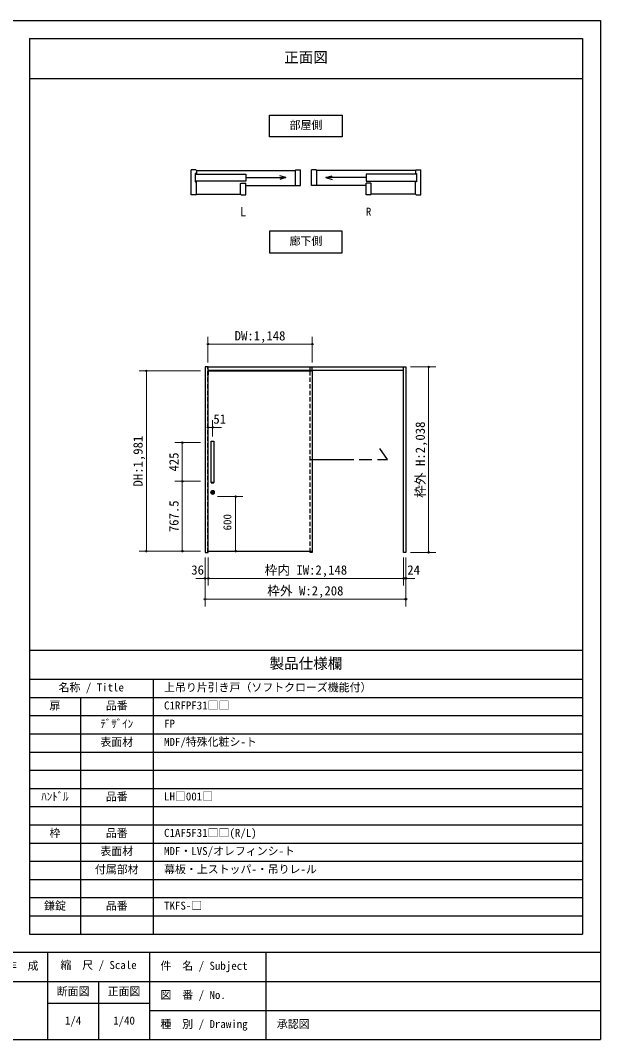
# Model space of a CAD drawing. Units: millimetres on the paper, enlarged 4 times, with parts at other scales. Extents: x -797 to 803, y -560 to 560.
# Drawn here: x 165 to 803, y -560 to 560 of the extents above; entities that cross this region are included whole.
import ezdxf
from ezdxf.enums import TextEntityAlignment as Align

# ---------------------------------------------------------------- set-up
doc = ezdxf.new("R2010")
doc.units = ezdxf.units.MM
doc.header["$LTSCALE"] = 4
doc.header["$PDMODE"] = 32
doc.header["$PDSIZE"] = 1.6
doc.linetypes.add('CHAIN_DOUBLE_DASH', pattern=[23.5, 12, -1.5, 3.5, -1.5, 3.5, -1.5])
doc.linetypes.add('DASHED1', pattern=[1.8, 1.2, -0.6])
doc.layers.add('0-0', color=7, linetype='Continuous', lineweight=25)
doc.layers.add('1-0', color=7, linetype='Continuous', lineweight=25)
doc.styles.add('ＭＳ ゴシック', font='')
doc.styles.get('ＭＳ ゴシック').set_extended_font_data('MS Gothic')

msp = doc.modelspace()

# ---------------------------------------------------------------- linework, layer by layer
at = {"layer": '0-0'}
for p, q in [((174.649, 540), (782.649, 540)), ((782.649, 540), (782.649, -444)), ((174.649, 496), (782.649, 496)), ((174.649, -132), (782.649, -132)), ((174.649, -164), (782.649, -164)), ((310.649, -164), (310.649, -444)), ((174.649, -184), (782.649, -184)), ((230.649, -184), (230.649, -444)), ((174.649, -204), (782.649, -204)), ((174.649, -224), (782.649, -224)), ((174.649, -244), (782.649, -244)), ((174.649, -264), (782.649, -264)), ((174.649, -284), (782.649, -284)), ((174.649, -304), (782.649, -304)), ((174.649, -324), (782.649, -324)), ((174.649, -344), (782.649, -344)), ((174.649, -364), (782.649, -364)), ((174.649, -384), (782.649, -384)), ((174.649, -404), (782.649, -404)), ((174.649, -424), (782.649, -424)), ((-797.351, -464), (802.649, -464)), ((194.649, -464), (194.649, -560)), ((306.649, -464), (306.649, -560)), ((434.649, -464), (434.649, -560)), ((-473.351, -496), (802.649, -496)), ((250.649, -496), (250.649, -560)), ((194.649, -520), (306.649, -520)), ((306.649, -528), (802.649, -528)), ((-797.351, -560), (802.649, -560))]:
    msp.add_line(p, q, dxfattribs=at)
at = {"layer": '0-0', "color": 4, "lineweight": 9}
for p, q in [((409.259, 36.733), (381.259, 36.733)), ((401.259, -23.267), (401.259, 36.733))]:
    msp.add_line(p, q, dxfattribs=at)
at = {"layer": '0-0'}
for points in [[(-797.351, 560), (802.649, 560), (802.649, -560)], [(174.649, 540), (174.649, -444), (782.649, -444)]]:
    msp.add_lwpolyline(points, dxfattribs=at)
at = {"layer": '0-0', "lineweight": 18}
for radius in [2.2, 1.7, 1.5]:
    msp.add_circle((375.96, 41.333), radius, dxfattribs=at)
for start, end in [(124.19308, 304.19308), (304.19308, 124.19308)]:
    msp.add_arc((375.96, 41.333), 0.8, start, end, dxfattribs=at)
at = {"layer": '0-0', "color": 4}
for p in [(401.259, 36.733), (401.259, -23.267)]:
    msp.add_point(p, dxfattribs=at)
at = {"layer": '1-0'}
for p, q in [((357.569, 395.702), (352.409, 395.702)), ((352.409, 368.342), (352.409, 395.702)), ((358.169, 394.982), (466.889, 394.982)), ((466.889, 395.102), (466.889, 378.662)), ((472.649, 378.662), (472.649, 395.702)), ((484.649, 378.662), (484.649, 395.702)), ((490.409, 395.102), (490.409, 378.662)), ((599.129, 394.982), (490.409, 394.982)), ((599.729, 395.702), (604.889, 395.702)), ((604.889, 368.342), (604.889, 395.702)), ((356.969, 391.862), (356.969, 382.442)), ((358.169, 391.862), (356.969, 391.862)), ((356.969, 391.142), (412.573, 391.142)), ((412.573, 383.222), (356.969, 383.222)), ((356.969, 382.442), (358.169, 382.442)), ((412.573, 391.142), (412.573, 383.222)), ((412.573, 387.182), (456.708, 387.182)), ((412.573, 368.342), (412.573, 381.302)), ((456.708, 387.182), (449.754, 389.046)), ((456.708, 387.182), (449.754, 385.319)), ((500.589, 387.182), (507.544, 389.046)), ((500.589, 387.182), (507.544, 385.319)), ((544.724, 387.182), (500.589, 387.182)), ((600.329, 391.142), (544.724, 391.142)), ((544.724, 391.142), (544.724, 383.222)), ((544.724, 383.222), (600.329, 383.222)), ((544.724, 368.342), (544.724, 381.302)), ((599.129, 391.862), (600.329, 391.862)), ((600.329, 382.442), (599.129, 382.442)), ((600.329, 391.862), (600.329, 382.442)), ((412.573, 378.662), (472.649, 378.662)), ((544.724, 378.662), (484.649, 378.662)), ((357.569, 368.342), (352.409, 368.342)), ((358.169, 369.062), (406.813, 369.062)), ((599.129, 369.062), (550.484, 369.062)), ((599.729, 368.342), (604.889, 368.342)), ((371.259, 179.233), (483.259, 179.233)), ((483.259, 179.233), (485.659, 179.233)), ((485.659, 179.233), (586.059, 179.233)), ((370.859, 174.833), (485.659, 174.833)), ((371.259, 175.633), (483.259, 175.633)), ((371.259, 175.633), (371.259, 170.633)), ((483.259, 175.633), (586.059, 175.633)), ((485.659, 175.633), (485.659, -24.567)), ((485.659, 174.833), (485.659, -23.267)), ((374.459, 52.283), (374.459, 97.183)), ((370.859, -23.267), (485.659, -23.267)), ((485.659, -24.567), (483.259, -24.567))]:
    msp.add_line(p, q, dxfattribs=at)
at = {"layer": '1-0', "color": 4, "lineweight": 9}
for p, q in [((370.859, 212.233), (370.859, 184.233)), ((370.859, 204.233), (485.659, 204.233)), ((485.659, 212.233), (485.659, 184.233)), ((621.459, 179.233), (593.459, 179.233)), ((613.459, 179.233), (613.459, -24.567)), ((295.146, 174.833), (362.626, 174.833)), ((303.146, -23.267), (303.146, 174.833)), ((370.859, 120.733), (370.859, 102.733)), ((370.859, 112.733), (385.959, 112.733)), ((375.959, 120.733), (375.959, 102.733)), ((334.659, 95.983), (362.626, 95.983)), ((342.659, 53.483), (342.659, 95.983)), ((334.659, 53.483), (362.626, 53.483)), ((342.659, -23.267), (342.659, 53.483)), ((295.146, -23.267), (362.626, -23.267)), ((334.659, -23.267), (362.626, -23.267)), ((367.659, -61.138), (367.659, -30.281)), ((371.259, -61.138), (371.259, -30.281)), ((586.059, -61.138), (586.059, -30.281)), ((588.459, -61.138), (588.459, -30.281)), ((621.459, -24.567), (593.459, -24.567)), ((367.659, -83.995), (367.659, -53.138)), ((586.059, -53.138), (588.459, -53.138)), ((588.459, -83.995), (588.459, -53.138)), ((367.659, -75.995), (588.459, -75.995))]:
    msp.add_line(p, q, dxfattribs=at)
at = {"layer": '1-0', "linetype": 'DASHED1'}
for p, q in [((370.859, -24.567), (370.859, 179.233)), ((485.659, 175.633), (485.659, 179.233))]:
    msp.add_line(p, q, dxfattribs=at)
at = {"layer": '1-0'}
for points in [[(438.649, 456), (518.649, 456), (518.649, 432), (438.649, 432)], [(438.649, 304.526), (518.649, 304.526), (518.649, 328.526), (438.649, 328.526)], [(367.659, 179.233), (367.659, -24.567), (371.259, -24.567), (371.259, 179.233)], [(586.059, 179.233), (588.459, 179.233), (588.459, -24.567), (586.059, -24.567)], [(374.459, 97.733), (377.459, 97.733), (377.459, 97.183), (374.459, 97.183)]]:
    msp.add_lwpolyline(points, close=True, dxfattribs=at)
for points in [[(357.569, 395.702), (358.169, 395.102), (358.169, 391.862)], [(466.889, 395.102), (467.489, 395.702), (472.649, 395.702)], [(490.409, 395.102), (489.809, 395.702), (484.649, 395.702)], [(599.729, 395.702), (599.129, 395.102), (599.129, 391.862)], [(357.569, 368.342), (358.169, 368.942), (358.169, 382.442)], [(406.813, 368.942), (406.813, 380.702), (407.413, 381.302), (412.573, 381.302)], [(550.484, 368.942), (550.484, 380.702), (549.884, 381.302), (544.724, 381.302)], [(599.729, 368.342), (599.129, 368.942), (599.129, 382.442)], [(406.813, 368.942), (407.413, 368.342), (412.573, 368.342)], [(550.484, 368.942), (549.884, 368.342), (544.724, 368.342)], [(377.459, 97.183), (377.459, 52.283), (374.459, 52.283), (374.459, 51.733), (377.459, 51.733), (377.459, 52.283)]]:
    msp.add_lwpolyline(points, dxfattribs=at)
at = {"layer": '1-0', "linetype": 'DASHED1'}
msp.add_lwpolyline([(483.259, -24.567), (483.259, 175.633), (483.259, 179.233)], dxfattribs=at)
at = {"layer": '1-0', "linetype": 'CHAIN_DOUBLE_DASH'}
msp.add_lwpolyline([(483.259, 77.333), (568.18, 77.333), (559.947, 89.709)], dxfattribs=at)
at = {"layer": '1-0', "color": 4, "lineweight": 9}
msp.add_lwpolyline([(357.659, -53.138), (371.259, -53.138), (598.459, -53.138)], dxfattribs=at)
at = {"layer": '1-0', "color": 4}
for p in [(370.859, 204.233), (485.659, 204.233), (613.459, 179.233), (303.146, 174.833), (370.859, 112.733), (375.959, 112.733), (342.659, 95.983), (342.659, 53.483), (303.146, -23.267), (342.659, -23.267), (613.459, -24.567), (367.659, -53.138), (371.259, -53.138), (586.059, -53.138), (588.459, -53.138), (367.659, -75.995), (588.459, -75.995)]:
    msp.add_point(p, dxfattribs=at)

# ---------------------------------------------------------------- texts
at = {"layer": '0-0', "style": 'ＭＳ ゴシック'}
for s, height, p in [('正面図', 11.73, (454.649, 510)), ('製品仕様欄', 11.73, (438.649, -155.963)), ('名称 / Title', 8.798, (206.649, -180)), ('上吊り片引き戸（ソフトクローズ機能付）', 8.798, (322.649, -180)), ('扉', 8.798, (196.649, -200)), ('品番', 8.798, (258.649, -200)), ('C1RFPF31□□', 8.798, (322.649, -199.84)), ('ﾃﾞｻﾞｲﾝ', 8.798, (252.649, -220)), ('FP', 8.798, (322.649, -219.84)), ('表面材', 8.798, (252.649, -240)), ('MDF/特殊化粧シ-ト', 8.798, (322.649, -239.84)), ('ﾊﾝﾄﾞﾙ', 8.798, (187.649, -300)), ('品番', 8.798, (258.649, -300)), ('LH□001□', 8.798, (322.649, -299.84)), ('枠', 8.798, (196.649, -340)), ('品番', 8.798, (258.649, -340)), ('C1AF5F31□□(R/L)', 8.798, (322.649, -339.84)), ('表面材', 8.798, (252.649, -360)), ('MDF・LVS/オレフィンシ-ト', 8.798, (322.649, -359.84)), ('付属部材', 8.798, (246.649, -380)), ('幕板・上ストッパ-・吊りレ-ル', 8.798, (322.649, -379.84)), ('鎌錠', 8.798, (190.649, -420)), ('品番', 8.798, (258.649, -420)), ('TKFS-□', 8.798, (322.649, -419.84)), ('作\u3000成', 8.798, (148.649, -485.92)), ('縮\u3000尺 / Scale', 8.798, (208.649, -485.095)), ('件\u3000名 / Subject', 8.798, (318.649, -485.919)), ('断面図', 8.798, (204.649, -513.968)), ('正面図', 8.798, (260.649, -513.968)), ('図\u3000番 / No.', 8.798, (318.649, -517.919)), ('1/4', 8.798, (213.649, -546.097)), ('1/40', 8.798, (266.649, -546.097)), ('種\u3000別 / Drawing', 8.798, (318.649, -549.919)), ('承認図', 8.798, (446.649, -549.919))]:
    msp.add_text(s, height=height, dxfattribs=at).set_placement(p, align=Align.BOTTOM_LEFT)
msp.add_text('600', height=8.798, rotation=90, dxfattribs=at).set_placement((399.259, -0.467), align=Align.BOTTOM_LEFT)
at = {"layer": '1-0', "style": 'ＭＳ ゴシック'}
for s, height, p in [('部屋側', 8.798, (460.649, 438)), ('L', 10.26, (406.17, 341.743)), ('R', 8.798, (544.582, 342.743)), ('廊下側', 8.798, (460.649, 310.526)), ('DW:1,148', 10.26, (400.259, 205.233)), ('51', 10.26, (376.85, 113.733)), ('36', 10.26, (352.545, -52.138)), ('枠内 IW:2,148', 10.26, (433.159, -52.138)), ('24', 10.26, (590.071, -52.138)), ('枠外 W:2,208', 10.26, (436.059, -74.995))]:
    msp.add_text(s, height=height, dxfattribs=at).set_placement(p, align=Align.BOTTOM_LEFT)
for s, p in [('枠外 H:2,038', (612.459, 35.333)), ('DH:1,981', (302.146, 47.783)), ('425', (341.659, 64.233)), ('767.5', (341.659, -2.392))]:
    msp.add_text(s, height=10.26, rotation=90, dxfattribs=at).set_placement(p, align=Align.BOTTOM_LEFT)

doc.saveas('drawing.dxf')
